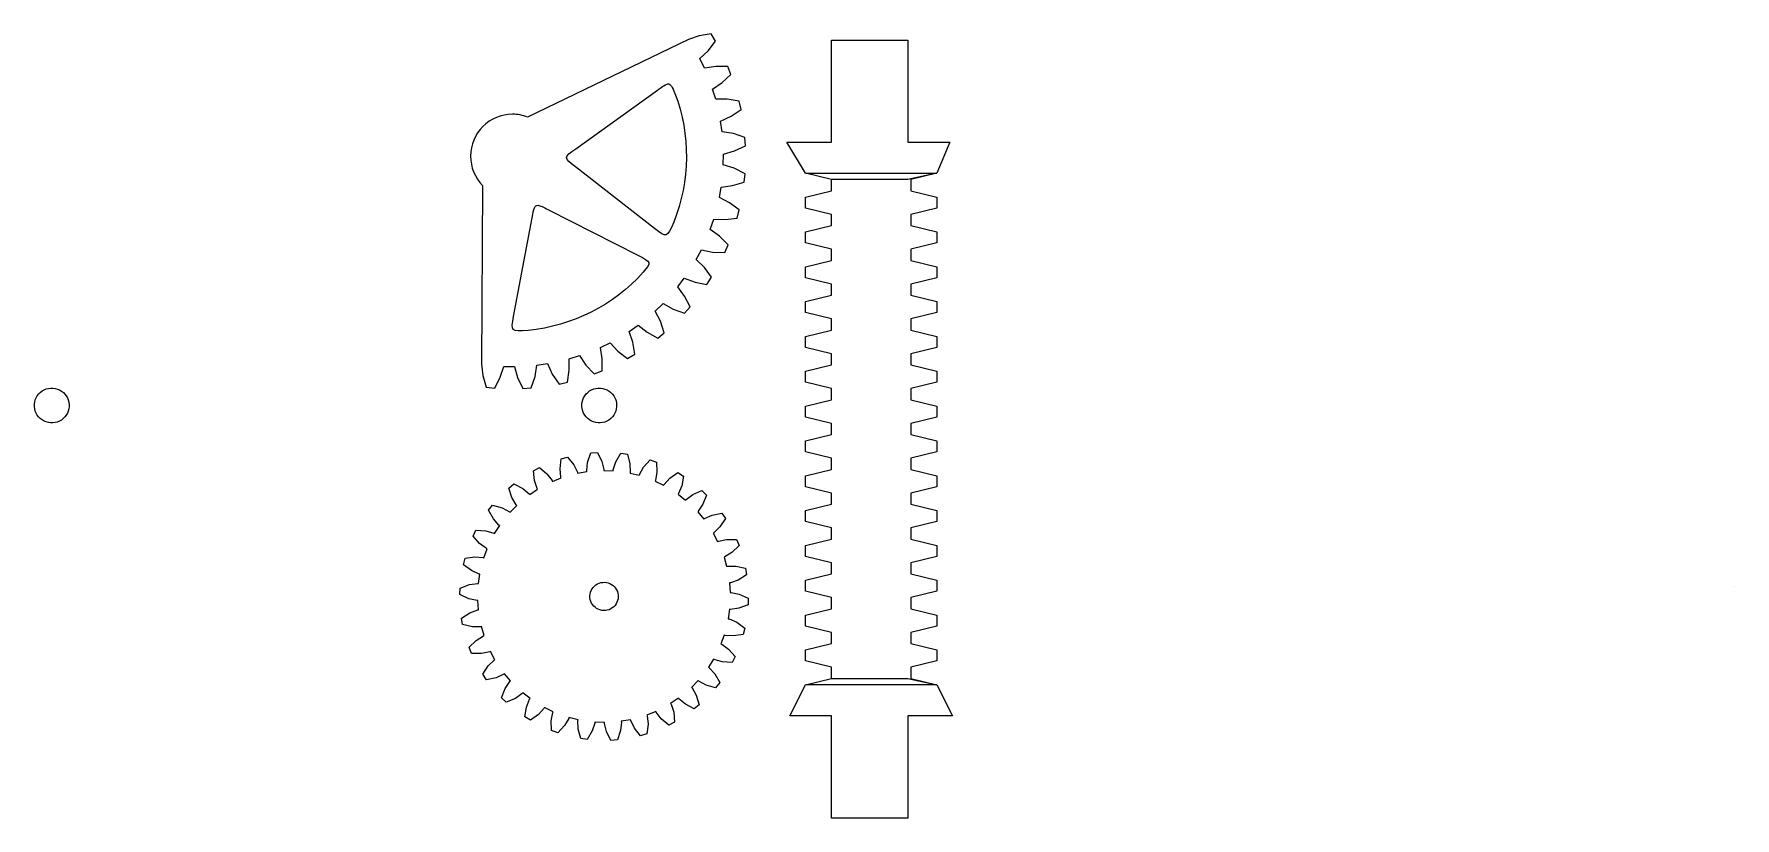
# Model space of a CAD drawing. Extents: x 54 to 277, y 121 to 224.
import ezdxf

# ---------------------------------------------------------------- set-up
doc = ezdxf.new("R2010")
doc.units = 0
doc.layers.get('0').update_dxf_attribs({"linetype": 'CONTINUOUS'})
doc.layers.add('Layer_1', color=7, linetype='CONTINUOUS')

msp = doc.modelspace()

# ---------------------------------------------------------------- linework, layer by layer
at = {"color": 7}
for points in [[(144.901436, 150.964016), (145.014194, 150.968047), (146.089883, 150.738026), (147.273623, 150.20363), (147.242919, 149.332251), (146.024502, 148.882497), (144.935291, 148.728757), (144.823096, 148.740715), (144.650147, 147.512924), (144.761176, 147.493002), (145.765536, 147.044356), (146.812305, 146.275529), (146.601099, 145.429571), (145.315797, 145.242976), (144.21843, 145.319066), (144.111072, 145.353668), (143.68663, 144.188682), (143.791092, 144.146077), (144.680227, 143.498425), (145.544275, 142.528757), (145.161795, 141.7452), (143.865785, 141.82989), (142.808213, 142.132459), (142.710401, 142.188638), (142.053021, 141.137345), (142.146359, 141.074019), (142.881407, 140.255657), (143.524965, 139.127546), (142.987941, 138.44062), (141.737862, 138.792939), (140.76631, 139.308781), (140.68231, 139.384086), (139.82072, 138.492443), (139.898852, 138.411041), (140.447685, 137.457733), (140.842635, 136.220468), (140.174521, 135.660218), (139.02501, 136.264731), (138.181941, 136.971297), (138.115428, 137.062396), (137.087286, 136.369371), (137.146788, 136.273516), (137.485428, 135.226932), (137.614497, 133.934586), (136.844508, 133.525476), (135.845799, 134.35579), (135.168052, 135.222193), (135.121939, 135.325141), (133.972176, 134.861031), (134.010454, 134.754917), (134.124096, 133.660807), (133.981658, 132.369862), (133.143428, 132.12979), (132.339179, 133.149594), (131.856381, 134.137988), (131.83268, 134.248271), (130.61155, 134.033348), (130.626935, 133.921597), (130.510614, 132.827765), (130.102886, 131.594648), (129.233062, 131.53414), (128.658417, 132.698868), (128.391671, 133.766043), (128.391443, 133.878841), (127.152307, 133.922503), (127.144141, 133.810001), (126.802944, 132.764247), (126.147745, 131.642854), (125.284337, 131.764434), (124.964412, 133.02319), (124.925369, 134.122497), (124.948581, 134.232888), (123.745607, 134.533226), (123.714202, 134.424884), (123.163034, 133.472923), (122.289002, 132.512255), (121.469747, 132.810729), (121.418525, 134.108498), (121.608894, 135.191896), (121.654545, 135.295053), (120.5403, 135.838937), (120.487055, 135.73949), (119.750008, 134.922938), (118.695335, 134.164977), (117.95605, 134.627267), (118.17576, 135.907324), (118.587223, 136.927477), (118.653324, 137.018907), (117.67651, 137.782578), (117.60375, 137.696386), (116.713041, 137.050911), (115.523833, 136.528804), (114.896808, 137.13469), (115.377863, 138.341088), (115.992432, 139.253403), (116.0761, 139.329104), (115.279404, 140.279178), (115.190312, 140.209972), (114.184863, 139.763791), (112.913087, 139.500332), (112.425743, 140.223352), (113.147106, 141.303369), (113.937931, 142.067966), (114.035494, 142.124565), (113.453739, 143.21952), (113.352215, 143.170365), (112.275971, 142.942982), (110.977214, 142.949721), (110.650832, 143.758256), (111.580986, 144.664703), (112.513501, 145.248168), (112.620703, 145.283315), (112.27931, 146.475286), (112.169783, 146.448326), (111.069782, 146.449662), (109.800801, 146.726259), (109.649661, 147.584984), (110.747947, 148.278229), (111.781393, 148.655071), (111.893549, 148.667129), (111.807447, 149.904048), (111.694688, 149.900016), (110.619, 150.130038), (109.43526, 150.664434), (109.465964, 151.535813), (110.684381, 151.985567), (111.773591, 152.139307), (111.885787, 152.127349), (112.058735, 153.35514), (111.947706, 153.375062), (110.943347, 153.823708), (109.896578, 154.592535), (110.107783, 155.438493), (111.393085, 155.625088), (112.490452, 155.548998), (112.597811, 155.514396), (113.022253, 156.679382), (112.91779, 156.721987), (112.028655, 157.369639), (111.164607, 158.339307), (111.547087, 159.122864), (112.843098, 159.038174), (113.900669, 158.735605), (113.998481, 158.679426), (114.655861, 159.730719), (114.562523, 159.794045), (113.827475, 160.612406), (113.183917, 161.740518), (113.720942, 162.427444), (114.971021, 162.075125), (115.942572, 161.559283), (116.026573, 161.483978), (116.888162, 162.375621), (116.81003, 162.457023), (116.261198, 163.410331), (115.866248, 164.647596), (116.534362, 165.207846), (117.683872, 164.603333), (118.526941, 163.896767), (118.593455, 163.805668), (119.621596, 164.498693), (119.562095, 164.594548), (119.223454, 165.641132), (119.094386, 166.933478), (119.864375, 167.342587), (120.863083, 166.512274), (121.54083, 165.645871), (121.586944, 165.542923), (122.736706, 166.007033), (122.698429, 166.113147), (122.584786, 167.207257), (122.727224, 168.498202), (123.565455, 168.738273), (124.369703, 167.71847), (124.852501, 166.730076), (124.876203, 166.619793), (126.097332, 166.834715), (126.081948, 166.946467), (126.198268, 168.040299), (126.605996, 169.273416), (127.47582, 169.333923), (128.050466, 168.169196), (128.317212, 167.102021), (128.31744, 166.989223), (129.556575, 166.945561), (129.564742, 167.058063), (129.905938, 168.103816), (130.561137, 169.22521), (131.424546, 169.10363), (131.74447, 167.844874), (131.783514, 166.745567), (131.760302, 166.635176), (132.963276, 166.334838), (132.99468, 166.44318), (133.545849, 167.395141), (134.419881, 168.355809), (135.239135, 168.057335), (135.290357, 166.759566), (135.099989, 165.676168), (135.054338, 165.573011), (136.168583, 165.029127), (136.221827, 165.128574), (136.958875, 165.945126), (138.013547, 166.703087), (138.752832, 166.240797), (138.533123, 164.96074), (138.121659, 163.940586), (138.055558, 163.849157), (139.032372, 163.085486), (139.105133, 163.171678), (139.995842, 163.817153), (141.18505, 164.33926), (141.812074, 163.733374), (141.33102, 162.526975), (140.71645, 161.614661), (140.632783, 161.53896), (141.429478, 160.588886), (141.51857, 160.658092), (142.52402, 161.104273), (143.795796, 161.367732), (144.28314, 160.644712), (143.561777, 159.564694), (142.770952, 158.800098), (142.673388, 158.743499), (143.255143, 157.648544), (143.356667, 157.697699), (144.432912, 157.925082), (145.731669, 157.918343), (146.05805, 157.109808), (145.127896, 156.203361), (144.195382, 155.619896), (144.088179, 155.584749), (144.429572, 154.392778), (144.539099, 154.419738), (145.639101, 154.418402), (146.908082, 154.141805), (147.059221, 153.28308), (145.960935, 152.589835), (144.927489, 152.212993), (144.815333, 152.200935)], [(130.210768, 150.368223)]]:
    msp.add_lwpolyline(points, close=True, dxfattribs=at)
for points in [[(126.498018, 150.499044), (126.521387, 151.162263), (126.896804, 151.762636), (127.482853, 152.074007)], [(127.482853, 152.074007), (128.068902, 152.385378), (128.776548, 152.360444), (129.339228, 152.008596)], [(129.339228, 152.008596), (129.901908, 151.656748), (130.234138, 151.031442), (130.210768, 150.368223)], [(127.369558, 148.858671), (126.806878, 149.210518), (126.474649, 149.835825), (126.498018, 150.499044)], [(130.210768, 150.368223), (130.187399, 149.705004), (129.811982, 149.104631), (129.225933, 148.79326)], [(129.225933, 148.79326), (128.639884, 148.481888), (127.932238, 148.506823), (127.369558, 148.858671)]]:
    msp.add_open_spline(points, degree=3, dxfattribs=at)
at = {"layer": 'Layer_1', "color": 7}
for points in [[(112.4053, 204.402156), (112.27198, 180.92607), (112.27198, 180.92507), (112.45491, 179.42852), (112.9014, 177.90562), (114.00365, 177.8002), (114.73074, 179.21045), (115.19428, 180.6455), (116.60143, 180.6212), (117.01639, 179.1722), (117.69542, 177.73818), (118.80026, 177.80638), (119.2979, 179.31274), (119.53148, 180.80206), (120.92519, 180.99895), (121.56185, 179.6321), (122.45688, 178.32211), (123.53744, 178.5624), (123.79324, 180.1282), (123.79024, 181.63612), (125.13589, 182.04798), (125.97822, 180.79792), (127.06756, 179.64399), (128.09747, 180.05017), (128.10547, 181.63715), (127.86724, 183.12595), (129.13176, 183.74348), (130.15961, 182.64019), (131.41586, 181.67074), (132.36929, 182.23349), (132.12899, 183.80188), (131.66081, 185.23486), (132.81319, 186.04257), (134.00072, 185.11394), (135.39288, 184.35275), (136.24709, 185.05761), (135.76391, 186.56915), (135.07714, 187.91119), (136.08896, 188.88942), (137.40723, 188.1582), (138.90171, 187.62438), (139.63448, 188.45379), (138.92135, 189.87127), (138.03303, 191.08929), (138.87949, 192.21377), (140.29594, 191.69752), (141.85502, 191.40399), (142.44981, 192.3383), (141.52325, 193.62608), (140.4551, 194.69062), (141.11553, 195.93395), (142.59502, 195.6456), (144.18097, 195.5996), (144.62229, 196.61504), (143.50556, 197.742619), (142.28445, 198.626803), (142.74178, 199.957472), (144.24867, 199.904242), (145.82222, 200.106815), (146.09868, 201.1791), (144.81969, 202.118061), (143.47507, 202.800192), (143.71899, 204.186153), (145.21553, 204.369605), (146.73792, 204.815571), (146.84334, 205.91783), (145.43309, 206.644918), (143.99855, 207.108971), (144.02235, 208.51612), (145.47188, 208.931082), (146.9059, 209.610112), (146.8377, 210.714953), (145.33081, 211.212597), (143.8415, 211.446174), (143.64513, 212.839372), (145.01145, 213.476026), (146.32197, 214.371061), (146.08167, 215.452133), (144.51536, 215.707929), (143.00796, 215.705829), (142.59558, 217.051484), (143.84615, 217.893809), (145.00008, 218.982632), (144.59339, 220.012542), (143.00692, 220.020842), (141.51812, 219.782614), (140.90059, 221.047137), (142.00337, 222.074982), (142.97282, 223.331234), (142.41019, 224.284665)], [(142.41019, 224.284665), (140.84181, 224.043851), (139.40882, 223.575663), (139.40882, 223.575147), (118.31502, 213.373703)], [(124.64379, 209.223052), (135.34546, 216.901136)], [(134.98222, 198.733252), (124.59009, 206.837151)], [(121.05697, 201.210104), (132.79269, 195.23062)], [(116.48826, 187.20837), (118.91291, 200.161589)]]:
    msp.add_lwpolyline(points, dxfattribs=at)
for points in [[(158.199125, 205.163139), (154.789771, 205.995579), (152.340486, 210.076829), (158.199128, 210.076829), (158.199128, 223.494989), (168.215502, 223.494989), (168.215502, 210.076829), (173.696144, 210.076829), (172.009833, 205.995569), (168.215491, 205.163139)], [(136.73762, 217.726409)], [(154.789771, 138.837439), (158.199125, 139.669869), (158.199125, 141.124679), (154.789772, 141.957109), (154.789772, 143.411919), (158.199125, 144.244359), (158.199125, 145.698299), (154.789772, 146.531599), (154.789772, 147.985539), (158.199125, 148.817979), (158.199125, 150.272789), (154.789772, 151.105219), (154.789772, 152.560029), (158.199125, 153.392459), (158.199125, 154.847269), (154.789772, 155.679699), (154.789772, 157.134509), (158.199125, 157.966939), (158.199125, 159.420889), (154.789772, 160.254189), (154.789772, 161.708129), (158.199125, 162.540559), (158.199125, 163.995369), (154.789772, 164.827809), (154.789772, 166.282619), (158.199125, 167.115049), (158.199125, 168.569859), (154.789772, 169.402289), (154.789772, 170.857099), (158.199125, 171.689529), (158.199125, 173.143479), (154.789772, 173.976779), (154.789772, 175.430719), (158.199125, 176.263149), (158.199125, 177.717959), (154.789772, 178.550399), (154.789772, 180.005209), (158.199125, 180.837639), (158.199125, 182.292449), (154.789772, 183.124879), (154.789772, 184.579689), (158.199125, 185.412119), (158.199125, 186.866069), (154.789772, 187.699369), (154.789772, 189.153309), (158.199125, 189.985739), (158.199125, 191.440549), (154.789772, 192.272989), (154.789772, 193.727799), (158.199125, 194.560229), (158.199125, 196.015039), (154.789772, 196.847469), (154.789772, 198.302279), (158.199125, 199.134709), (158.199125, 200.588659), (154.789772, 201.421949), (154.789772, 202.875899), (158.199125, 203.708329), (158.199125, 205.163139), (154.789771, 205.995579), (172.009833, 205.995569), (168.600482, 205.163139), (168.600482, 203.708329), (172.009835, 202.875899), (172.009835, 201.421089), (168.600482, 200.588649), (168.600482, 199.134709), (172.009835, 198.301409), (172.009835, 196.847469), (168.600482, 196.015029), (168.600482, 194.560219), (172.009835, 193.727789), (172.009835, 192.272979), (168.600482, 191.440549), (168.600482, 189.985739), (172.009835, 189.153309), (172.009835, 187.698499), (168.600482, 186.866069), (168.600482, 185.412119), (172.009835, 184.578819), (172.009835, 183.124879), (168.600482, 182.292449), (168.600482, 180.837629), (172.009835, 180.005199), (172.009835, 178.550389), (168.600482, 177.717959), (168.600482, 176.263149), (172.009835, 175.430719), (172.009835, 173.975909), (168.600482, 173.143479), (168.600482, 171.689529), (172.009835, 170.856229), (172.009835, 169.402289), (168.600482, 168.569859), (168.600482, 167.115039), (172.009835, 166.282609), (172.009835, 164.827799), (168.600482, 163.995369), (168.600482, 162.540559), (172.009835, 161.708129), (172.009835, 160.253319), (168.600482, 159.420889), (168.600482, 157.966939), (172.009835, 157.133639), (172.009835, 155.679699), (168.600482, 154.847269), (168.600482, 153.392449), (172.009835, 152.560019), (172.009835, 151.105209), (168.600482, 150.272779), (168.600482, 148.817969), (172.009835, 147.985539), (172.009835, 146.530729), (168.600482, 145.698299), (168.600482, 144.244349), (172.009835, 143.411049), (172.009835, 141.957109), (168.600482, 141.124679), (168.600482, 139.669859), (172.009833, 138.837439)], [(119.69374, 201.791465)], [(58.178828, 175.645787)], [(130.002578, 175.645787)], [(276.72424, 151.80138), (276.72424, 151.80138), (276.72424, 151.80138)], [(168.215491, 139.669869), (172.009833, 138.837439), (174.07413, 134.756179), (168.215488, 134.756179), (168.215488, 121.338019), (158.199114, 121.338019), (158.199114, 134.756179), (152.718472, 134.756179), (154.789771, 138.837439), (158.199125, 139.669869)]]:
    msp.add_lwpolyline(points, close=True, dxfattribs=at)
for points in [[(135.34546, 216.901136), (136.05609, 217.411001), (136.45567, 217.697601), (136.73762, 217.726409)], [(136.73767, 217.726409), (137.10018, 217.763449), (137.26821, 217.374245), (137.65182, 216.484108)], [(137.65182, 216.484108), (139.73471, 211.073498), (139.62444, 204.967211), (137.49679, 199.565761)], [(112.445583, 212.138298), (111.414136, 211.106755), (110.834734, 209.707706), (110.83485, 208.248952)], [(116.33478, 213.74939), (114.876026, 213.749371), (113.477031, 213.169841), (112.445583, 212.138298)], [(118.31502, 213.373703), (117.683717, 213.619844), (117.012367, 213.747211), (116.33478, 213.74939)], [(110.83485, 208.248952), (110.835217, 206.81067), (111.398974, 205.429756), (112.4053, 204.402156)], [(124.59009, 206.837151), (123.02234, 208.059671), (123.02258, 208.05983), (124.64379, 209.223052)], [(118.91291, 200.161589), (119.14157, 201.382922), (119.22752, 201.840873), (119.69374, 201.791465)], [(119.69374, 201.791465), (119.97348, 201.761815), (120.39024, 201.549805), (121.05697, 201.210104)], [(137.49679, 199.565761), (136.56556, 197.498939), (136.56556, 197.498621), (134.98222, 198.733252)], [(132.79269, 195.23062), (134.57394, 194.32307), (134.57398, 194.32309), (133.48153, 192.99045)], [(133.48153, 192.99045), (129.63208, 188.65517), (124.15745, 185.94773), (118.3822, 185.35681)], [(118.3822, 185.35681), (116.11858, 185.23471), (116.11879, 185.23486), (116.48826, 187.20837)], [(53.614232, 175.363993), (53.563895, 176.17938), (53.952384, 176.959683), (54.633361, 177.410969)], [(54.633361, 177.410969), (55.314338, 177.862256), (56.184345, 177.915966), (56.915659, 177.551866)], [(56.915659, 177.551866), (57.646973, 177.187767), (58.12849, 176.461173), (58.178828, 175.645787)], [(125.437982, 175.363993), (125.387645, 176.17938), (125.776134, 176.959683), (126.457111, 177.410969)], [(126.457111, 177.410969), (127.138088, 177.862256), (128.008095, 177.915966), (128.739409, 177.551866)], [(128.739409, 177.551866), (129.470723, 177.187767), (129.95224, 176.461173), (130.002578, 175.645787)], [(54.877401, 173.457914), (54.146087, 173.822013), (53.66457, 174.548607), (53.614232, 175.363993)], [(58.178828, 175.645787), (58.229165, 174.8304), (57.840676, 174.050097), (57.159699, 173.598811)], [(126.701151, 173.457914), (125.969837, 173.822013), (125.48832, 174.548607), (125.437982, 175.363993)], [(130.002578, 175.645787), (130.052915, 174.8304), (129.664426, 174.050097), (128.983449, 173.598811)], [(57.159699, 173.598811), (56.478722, 173.147524), (55.608715, 173.093814), (54.877401, 173.457914)], [(128.983449, 173.598811), (128.302472, 173.147524), (127.432465, 173.093814), (126.701151, 173.457914)]]:
    msp.add_open_spline(points, degree=3, dxfattribs=at)

doc.saveas('drawing.dxf')
